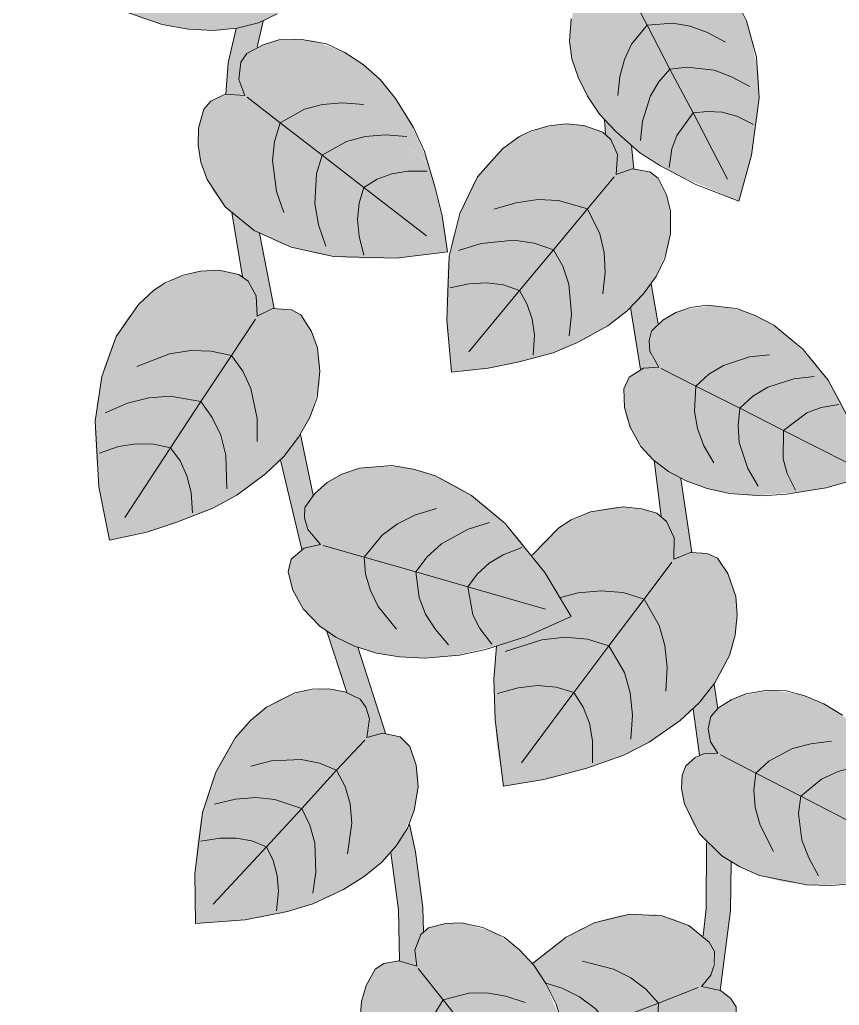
# Model space of a CAD drawing. Header units: millimetres. Extents: x -4 to 8794, y -6642 to 2653.
# Drawn here: x 2882.8 to 3084.5, y -4404.8 to -4162.3 of the extents above; entities that cross this region are included whole.
import ezdxf

# ---------------------------------------------------------------- set-up
doc = ezdxf.new("R2010")
doc.units = ezdxf.units.MM
doc.layers.add('VEG-HOJAS', color=117, linetype='Continuous', lineweight=18, true_color=0x2e5e38)
doc.layers.add('VEG-NERVIOS', color=115, linetype='Continuous', lineweight=9, true_color=0x528c5c)
doc.layers.add('VEG-RELLENO', color=253, linetype='Continuous', true_color=0x96c896)

# ---------------------------------------------------------------- blocks, each defined once
blk = doc.blocks.new('VEG_Pothos_colgante_ALZADO')
at = {"layer": 'VEG-RELLENO', "true_color": 0x87a96a}
h = blk.add_hatch(color=63, dxfattribs=at)
h.dxf.hatch_style = 1
h.paths.add_polyline_path([(-120.7, -623.3), (-131.6, -618.1), (-132.4, -615.5), (-135.4, -613), (-139, -612.3), (-136.4, -608.9), (-118.2, -617.8), (-108.7, -621.3), (-107.4, -622.5), (-107, -624.2), (-108, -626.2), (-110.2, -627)])
h.paths.add_polyline_path([(-175.4, -603), (-180.4, -604.1), (-180.3, -602.5), (-181.2, -600), (-178.3, -600.6), (-175.9, -600), (-174.5, -599.1), (-173.6, -597.1), (-165.8, -597.5), (-161.6, -598.6), (-170.2, -603.3)])
h.paths.add_polyline_path([(-204, -616.2), (-208.2, -619.4), (-210.1, -619.4), (-213, -620.3), (-215.4, -622.6), (-217, -618.8), (-207.6, -611.4), (-200.3, -606.6), (-196.8, -608.5), (-193.6, -609.4)])
h.paths.add_polyline_path([(-239.5, -650.7), (-245.6, -659), (-249.8, -656.8), (-245.8, -653.7), (-244.1, -649.9), (-244.2, -647.1), (-240.8, -642.6)])
h.paths.add_polyline_path([(-258.8, -687.9), (-261.9, -690.1), (-263, -692.3), (-263.3, -695.9), (-261.8, -699.8), (-266.5, -699.5), (-265.9, -691.8), (-263.9, -683.3), (-257.3, -681.5)])
h.paths.add_polyline_path([(-258.2, -733.7), (-254.6, -752.2), (-258.8, -754.1), (-259, -749.1), (-260.4, -746.2), (-262.4, -744.3), (-265, -728.7)])
h.paths.add_polyline_path([(-248.1, -783.2), (-245, -798.1), (-247, -801.2), (-247.1, -803.7), (-246.1, -807.2), (-243.2, -810.3), (-247.8, -811.5), (-253, -789.5)])
h.paths.add_polyline_path([(-234, -835.5), (-227.2, -856.7), (-231.8, -857.8), (-231, -854.4), (-231.7, -851.1), (-233.4, -848.3), (-236.7, -846.7), (-241.6, -831.7)])
h.paths.add_polyline_path([(-219.9, -885.6), (-218, -899.6), (-217.8, -905.5), (-220, -910.1), (-219.5, -914), (-223.7, -912.7), (-224, -900.2), (-225.9, -886.1), (-221.3, -879.1)])
h.paths.add_polyline_path([(-221.9, -948.3), (-224.5, -962.7), (-228.8, -963.6), (-227.8, -959.6), (-229.2, -954.9), (-227.1, -943.1)])
h.paths.add_polyline_path([(-228.7, -1003.6), (-230.1, -1005.7), (-230.9, -1008.6), (-230, -1013.2), (-234.3, -1012.3), (-234.7, -1000.5), (-228.8, -996.7)])
h.paths.add_polyline_path([(-220, -1055.5), (-223.9, -1058), (-224.3, -1053.5), (-226.2, -1050.2), (-220.7, -1052.9)])
h.paths.add_polyline_path([(-214.3, -1096.8), (-211.5, -1093.1), (-211.1, -1095.9), (-209.3, -1098.5), (-213.6, -1099.1)])
h = blk.add_hatch(color=63, dxfattribs=at)
h.dxf.hatch_style = 1
h.paths.add_polyline_path([(-109.2, -620), (-117.5, -611.1), (-117.2, -608.4), (-118.1, -606.2), (-120, -604.4), (-122.9, -603.6), (-121.1, -601.7), (-120.5, -600.2), (-115.3, -604.7), (-103.7, -617), (-104.6, -620)])
h.paths.add_polyline_path([(-158.7, -648.3), (-163.9, -665), (-165.7, -666.5), (-167.4, -669.4), (-167.7, -673.3), (-171.5, -671.1), (-167.4, -655.1), (-165.8, -650.5)])
h.paths.add_polyline_path([(-166.1, -717.8), (-170.4, -719.2), (-169.9, -715), (-171.2, -711.4), (-173, -709.2), (-173.3, -705.8), (-166.6, -712.2)])
h.paths.add_polyline_path([(-161.8, -746.1), (-160.1, -756), (-162, -758.6), (-162.2, -761.5), (-161.8, -763.9), (-159.9, -766.6), (-164.4, -767.2), (-166.9, -752)])
h.paths.add_polyline_path([(-154.5, -794), (-151.8, -812.2), (-156.2, -813.9), (-155.9, -809.3), (-157.5, -805.4), (-159.3, -803.3), (-161.1, -789.6)])
h.paths.add_polyline_path([(-145.4, -850.7), (-147.1, -852.6), (-147.8, -855.6), (-147.2, -858.8), (-145.4, -861.6), (-149.9, -862.1), (-151.5, -850.8), (-146.3, -844.6)])
h.paths.add_polyline_path([(-142.3, -900.1), (-144.8, -920), (-149.4, -919), (-146.9, -915.7), (-146.1, -912.1), (-146.5, -909.6), (-149, -906.6), (-148.3, -899.8), (-148.2, -883.7), (-142.1, -888.4)])
h.paths.add_polyline_path([(-150.4, -944.5), (-154.1, -957.5), (-156.1, -958.5), (-157.9, -961), (-158.7, -963.3), (-158.5, -966.7), (-162.6, -964.9), (-157.8, -948.4)])
h.paths.add_polyline_path([(-165.5, -997.5), (-170.9, -1024.8), (-175.6, -1023.9), (-173.3, -1020.9), (-172.7, -1018.8), (-172.6, -1014.4), (-174.5, -1011.1), (-169.9, -990.8)])
h.paths.add_polyline_path([(-174.7, -1049.1), (-176.6, -1062.5), (-178.9, -1064.9), (-180.1, -1068.6), (-179.5, -1073), (-183.9, -1071.6), (-181.4, -1053.5)])
h.paths.add_polyline_path([(-187.2, -1150.8), (-189.2, -1168.9), (-191.9, -1170.9), (-193.2, -1174.2), (-193.2, -1177.9), (-191.7, -1181.3), (-196.5, -1181), (-193.7, -1155.3)])
h.paths.add_polyline_path([(-192.2, -1213.8), (-191.9, -1228.5), (-196.4, -1228.5), (-195, -1225.5), (-194.9, -1222.9), (-195.6, -1219.9), (-198.2, -1217.2), (-198.1, -1208.1)])
h.paths.add_polyline_path([(-190.1, -1248.1), (-188.1, -1261.6), (-189.9, -1264.1), (-190.1, -1267.3), (-189.5, -1269.9), (-187.5, -1272.8), (-192.1, -1273.2), (-195.3, -1254)])
h.paths.add_polyline_path([(-180, -1300.7), (-174.9, -1324.1), (-179.4, -1325.2), (-178.5, -1321.7), (-178.8, -1319), (-180.1, -1316.1), (-183.1, -1314.2), (-187.1, -1296.4)])
at = {"layer": 'VEG-RELLENO', "true_color": 0x679d60}
h = blk.add_hatch(color=83, dxfattribs=at)
h.dxf.hatch_style = 1
h.paths.add_polyline_path([(-317.2, -661.8), (-309.5, -653.2), (-303.2, -647.4), (-297.5, -642.8), (-291.7, -639), (-283.5, -635.2), (-277.4, -633.3), (-271.4, -632.4), (-265.6, -632.4), (-260.4, -633.2), (-254.2, -635.8), (-249.4, -639.3), (-246.5, -642.7), (-244.2, -647.1), (-244.1, -649.9), (-246.2, -654.2), (-249.8, -656.8), (-245.4, -659.3), (-243.2, -662.7), (-242.9, -665.4), (-244.5, -670), (-246.8, -673.7), (-249.9, -676.9), (-253.8, -679.7), (-256.8, -681.3), (-261.8, -682.9), (-267.6, -683.7), (-273.6, -683.7), (-279.9, -682.8), (-286.5, -681), (-292.8, -678.5), (-299.2, -675), (-308.3, -669)])
h.paths.add_polyline_path([(-265.4, -652.8), (-273.8, -649.9), (-282.4, -648.3), (-291.1, -647.7), (-300, -648.6), (-291.6, -651.5), (-283, -653.1), (-274.3, -653.7)], flags=0)
at = {"layer": 'VEG-RELLENO', "true_color": 0x6ba263}
h = blk.add_hatch(color=83, dxfattribs=at)
h.dxf.hatch_style = 1
h.paths.add_polyline_path([(-140.2, -725.8), (-155.9, -719.1), (-166.2, -712.6), (-172, -707.2), (-175.6, -702.9), (-178.3, -698.4), (-180.4, -693.8), (-181.6, -689.3), (-181.8, -683.6), (-180.9, -678.5), (-179.4, -675.2), (-176.9, -671.9), (-174.8, -671), (-170.9, -671.2), (-167.7, -673.3), (-167.2, -668.9), (-165.2, -665.9), (-163.2, -664.7), (-158.9, -664.4), (-155.1, -665), (-147.8, -668.5), (-142.5, -673.9), (-139.8, -678.2), (-137.7, -683.1), (-135.4, -694.4), (-135.2, -698.3), (-135.2, -700.4), (-135.4, -702.4), (-135.6, -704.6), (-137.4, -716.1)])
h.paths.add_polyline_path([(-135.2, -700.3), (-140.5, -693.9), (-146.3, -688.6), (-151.9, -684.5), (-156, -682.4), (-151.6, -688.8), (-143.3, -696.9), (-135.4, -702.4)], flags=0)
at = {"layer": 'VEG-RELLENO', "true_color": 0xced696}
h = blk.add_hatch(color=71, dxfattribs=at)
h.dxf.hatch_style = 1
h.paths.add_polyline_path([(-156, -682.4), (-146.3, -688.6), (-140.5, -693.9), (-135.2, -700.3), (-135.4, -702.4), (-143.3, -696.9), (-149.1, -691.5), (-153.6, -686.3)])
at = {"layer": 'VEG-RELLENO', "true_color": 0x6ca464}
h = blk.add_hatch(color=83, dxfattribs=at)
h.dxf.hatch_style = 1
h.paths.add_polyline_path([(-211.9, -738.3), (-222.7, -739.7), (-230.9, -739.9), (-237.8, -739.7), (-244.2, -738.7), (-252.4, -736.4), (-257.8, -733.9), (-262.5, -730.8), (-266.6, -727.2), (-269.6, -723.3), (-272.2, -717.6), (-273.3, -712), (-273.2, -707.8), (-271.9, -703.2), (-270.2, -701.2), (-266, -699.4), (-261.8, -699.8), (-263.3, -695.3), (-262.8, -691.6), (-261.3, -689.5), (-257.3, -687.3), (-253.4, -686.1), (-249.3, -685.9), (-244.8, -686.3), (-237.2, -689.2), (-232.7, -692.2), (-228.5, -695.9), (-224.7, -700.5), (-221.3, -705.8), (-216.7, -716.3), (-223.2, -711.4), (-230.4, -707.5), (-237.9, -704.5), (-246.1, -702.7), (-239.5, -707.8), (-232.3, -711.6), (-224.7, -714.7), (-216.7, -716.4), (-213.5, -727.8)])
at = {"layer": 'VEG-RELLENO', "true_color": 0xced696}
h = blk.add_hatch(color=71, dxfattribs=at)
h.dxf.hatch_style = 1
h.paths.add_polyline_path([(-246.1, -702.7), (-237.9, -704.5), (-230.4, -707.5), (-223.2, -711.4), (-216.7, -716.4), (-224.7, -714.7), (-232.3, -711.6), (-239.5, -707.8)])
at = {"layer": 'VEG-RELLENO', "true_color": 0x6aa162}
h = blk.add_hatch(color=83, dxfattribs=at)
h.dxf.hatch_style = 1
h.paths.add_polyline_path([(-210.9, -767.9), (-212.1, -756.8), (-212.1, -748.5), (-211.8, -741.5), (-210.7, -735), (-208.1, -726.8), (-205.5, -721.4), (-202.2, -716.8), (-198.4, -712.9), (-194.4, -710), (-188.5, -707.6), (-182.7, -706.8), (-178.4, -707.2), (-173.7, -708.8), (-171.7, -710.6), (-169.9, -715), (-170.4, -719.2), (-165.9, -717.8), (-162.1, -718.6), (-160.1, -720.1), (-158, -724.2), (-157, -728.2), (-156.9, -732.3), (-157.5, -736.8), (-160.6, -744.3), (-163.8, -748.7), (-167.7, -752.8), (-172.5, -756.5), (-178, -759.7), (-183.8, -762.3), (-190.3, -764.4), (-200.3, -766.7)])
h.paths.add_polyline_path([(-178, -731.5), (-183.4, -737.9), (-187.7, -744.9), (-191.1, -752.3), (-193.3, -760.4), (-187.9, -754), (-183.6, -747), (-180.2, -739.6)], flags=0)
at = {"layer": 'VEG-RELLENO', "true_color": 0xced696}
h = blk.add_hatch(color=71, dxfattribs=at)
h.dxf.hatch_style = 1
h.paths.add_polyline_path([(-178, -731.5), (-180.2, -739.6), (-183.6, -747), (-187.9, -754), (-193.3, -760.4), (-191.1, -752.3), (-187.7, -744.9), (-183.4, -737.9)])
at = {"layer": 'VEG-RELLENO', "true_color": 0x679d60}
h = blk.add_hatch(color=83, dxfattribs=at)
h.dxf.hatch_style = 1
h.paths.add_polyline_path([(-295.1, -809.2), (-297.4, -798), (-298.3, -789.5), (-298.7, -782.3), (-298.2, -775.5), (-296.4, -766.7), (-294.3, -760.9), (-291.5, -755.7), (-288, -751.2), (-284.2, -747.7), (-278.4, -744.6), (-272.7, -743), (-268.2, -742.8), (-263.3, -743.8), (-261, -745.5), (-258.7, -749.7), (-258.8, -754.1), (-254.3, -752.2), (-250.3, -752.5), (-248, -753.8), (-245.4, -757.9), (-243.9, -761.9), (-243.3, -766.1), (-243.4, -770.9), (-245.8, -779), (-248.6, -783.9), (-252.2, -788.6), (-256.7, -792.9), (-261.9, -796.9), (-267.6, -800.3), (-274.1, -803.2), (-284.2, -806.7)])
h.paths.add_polyline_path([(-273.5, -762.4), (-277.3, -770.2), (-279.8, -778.3), (-281.4, -786.7), (-281.6, -795.4), (-277.7, -787.6), (-275.2, -779.4), (-273.7, -771.1)], flags=0)
h = blk.add_hatch(color=83, dxfattribs=at)
h.dxf.hatch_style = 1
h.paths.add_polyline_path([(-107.6, -793.1), (-117.1, -795.9), (-124.3, -797.3), (-136.6, -798.2), (-144.4, -797.3), (-149.7, -796), (-154.6, -794), (-158.9, -791.4), (-162.4, -788.4), (-165.8, -783.8), (-167.9, -779.1), (-168.6, -775.4), (-168.3, -771.1), (-167.2, -769.1), (-163.7, -766.9), (-159.9, -766.6), (-162.1, -762.8), (-162.2, -759.3), (-161.2, -757.2), (-157.9, -754.4), (-154.6, -752.7), (-146.7, -751.4), (-139.3, -752.7), (-134.6, -754.6), (-130.1, -757.3), (-121.8, -765.1), (-118.2, -769.8), (-115.1, -775.2), (-110.9, -783.8)])
h.paths.add_polyline_path([(-151.3, -779.1), (-146, -784.6), (-139.9, -789.2), (-133.4, -793), (-126.1, -795.8), (-131.5, -790.2), (-137.6, -785.7), (-144.1, -781.8)], flags=0)
at = {"layer": 'VEG-RELLENO', "true_color": 0xced696}
h = blk.add_hatch(color=71, dxfattribs=at)
h.dxf.hatch_style = 1
h.paths.add_polyline_path([(-273.5, -762.4), (-273.7, -771.1), (-275.2, -779.4), (-277.7, -787.6), (-281.6, -795.4), (-281.4, -786.7), (-279.8, -778.3), (-277.3, -770.2)])
h = blk.add_hatch(color=71, dxfattribs=at)
h.dxf.hatch_style = 1
h.paths.add_polyline_path([(-151.3, -779.1), (-144.1, -781.8), (-137.6, -785.7), (-131.5, -790.2), (-126.1, -795.8), (-133.4, -793), (-139.9, -789.2), (-146, -784.6)])
at = {"layer": 'VEG-RELLENO', "true_color": 0x689d60}
h = blk.add_hatch(color=83, dxfattribs=at)
h.dxf.hatch_style = 1
h.paths.add_polyline_path([(-181.5, -828), (-190.9, -832.3), (-198.3, -834.8), (-211.1, -837.8), (-219.6, -838.2), (-225.6, -837.7), (-231.2, -836.5), (-236.4, -834.6), (-240.8, -832.3), (-245.5, -828.3), (-248.8, -823.9), (-250.4, -820.3), (-251.1, -816.1), (-250.4, -813.9), (-247.2, -811.2), (-243.2, -810.3), (-246.3, -806.6), (-247.2, -802.9), (-246.6, -800.4), (-243.6, -796.7), (-240.3, -794.2), (-236.5, -792.4), (-232.1, -791.2), (-223.9, -791), (-218.5, -792.1), (-213.1, -794.1), (-207.8, -797), (-202.5, -800.8), (-194.6, -808.5), (-187, -818.7)])
h.paths.add_polyline_path([(-227.1, -806.7), (-220.9, -812.6), (-214, -817.2), (-206.7, -821.1), (-198.7, -823.8), (-204.8, -817.9), (-211.7, -813.3), (-219, -809.4)], flags=0)
at = {"layer": 'VEG-RELLENO', "true_color": 0x63965c}
h = blk.add_hatch(color=83, dxfattribs=at)
h.dxf.hatch_style = 1
h.paths.add_polyline_path([(-198.1, -869.7), (-199.8, -859.5), (-200.4, -851), (-200.4, -840.8), (-199.9, -835.3), (-190.9, -832.3), (-181.5, -828), (-186, -820.1), (-191.1, -812.9), (-187.3, -808.6), (-183, -805.1), (-176.7, -802.2), (-170.4, -801), (-165.7, -801.2), (-160.4, -802.6), (-158, -804.6), (-155.9, -809.3), (-156.2, -813.9), (-151.3, -812.2), (-147.1, -812.7), (-144.8, -814.3), (-142.3, -818.7), (-141, -823.1), (-140.6, -827.6), (-141.1, -832.6), (-141.9, -836), (-144.1, -841), (-147.3, -846), (-151.4, -850.7), (-156.5, -855), (-162.3, -858.9), (-168.5, -862.1), (-175.6, -864.7), (-186.4, -867.8)])
h.paths.add_polyline_path([(-162.7, -828.8), (-171.3, -832.1), (-179, -836.7), (-186.2, -842.2), (-192.6, -848.8), (-184, -845.5), (-176.2, -840.9), (-169, -835.5)], flags=0)
at = {"layer": 'VEG-RELLENO', "true_color": 0xced696}
h = blk.add_hatch(color=71, dxfattribs=at)
h.dxf.hatch_style = 1
h.paths.add_polyline_path([(-227.1, -806.7), (-219, -809.4), (-211.7, -813.3), (-204.8, -817.9), (-198.7, -823.8), (-206.7, -821.1), (-214, -817.2), (-220.9, -812.6)])
h = blk.add_hatch(color=71, dxfattribs=at)
h.dxf.hatch_style = 1
h.paths.add_polyline_path([(-162.7, -828.8), (-169, -835.5), (-176.2, -840.9), (-184, -845.5), (-192.6, -848.8), (-186.2, -842.2), (-179, -836.7), (-171.3, -832.1)])
at = {"layer": 'VEG-RELLENO', "true_color": 0x6da565}
h = blk.add_hatch(color=83, dxfattribs=at)
h.dxf.hatch_style = 1
h.paths.add_polyline_path([(-273.9, -903.5), (-274.2, -892.9), (-273.6, -885), (-272.7, -878.4), (-271.1, -872.2), (-268.1, -864.4), (-265.2, -859.3), (-261.7, -854.9), (-257.8, -851.3), (-253.8, -848.6), (-248, -846.4), (-242.5, -845.8), (-238.5, -846.2), (-234.1, -847.8), (-232.3, -849.6), (-231, -853.8), (-231.8, -857.8), (-227.3, -856.7), (-223.6, -857.6), (-221.7, -859.2), (-219.9, -863.3), (-219.1, -867.3), (-219.2, -871.3), (-220.1, -875.7), (-223.5, -882.9), (-226.8, -887.1), (-230.9, -890.9), (-235.7, -894.2), (-241.2, -897.1), (-247, -899.4), (-253.5, -901.1), (-263.4, -902.8)])
h.paths.add_polyline_path([(-247, -862.9), (-253.8, -867.5), (-259.7, -873), (-264.8, -879.2), (-269, -886.2), (-262.2, -881.6), (-256.4, -876.1), (-251.2, -870)], flags=0)
at = {"layer": 'VEG-RELLENO', "true_color": 0x64985d}
h = blk.add_hatch(color=83, dxfattribs=at)
h.dxf.hatch_style = 1
h.paths.add_polyline_path([(-91.9, -889.3), (-101.6, -892.1), (-109, -893.4), (-121.6, -894.2), (-129.6, -893.2), (-135.1, -891.7), (-140, -889.6), (-144.4, -886.9), (-148, -883.8), (-151.5, -879.1), (-153.6, -874.2), (-154.3, -870.4), (-154, -866.1), (-152.8, -864.1), (-149.3, -861.9), (-145.4, -861.6), (-147.6, -857.7), (-147.6, -854.1), (-146.6, -851.9), (-143.2, -849.1), (-139.7, -847.4), (-131.6, -846.1), (-124, -847.5), (-119.3, -849.5), (-114.7, -852.3), (-106.2, -860.4), (-100.4, -869), (-96.2, -877.4), (-95, -886.7), (-92.9, -886.4)])
h.paths.add_polyline_path([(-136.1, -873.5), (-128.9, -876.9), (-121.4, -878.9), (-113.7, -880.1), (-105.8, -880.1), (-113, -876.8), (-120.5, -874.7), (-128.2, -873.5)], flags=0)
at = {"layer": 'VEG-RELLENO', "true_color": 0xced696}
h = blk.add_hatch(color=71, dxfattribs=at)
h.dxf.hatch_style = 1
h.paths.add_polyline_path([(-247, -862.9), (-251.2, -870), (-256.4, -876.1), (-262.2, -881.6), (-269, -886.2), (-264.8, -879.2), (-259.7, -873), (-253.8, -867.5)])
h = blk.add_hatch(color=71, dxfattribs=at)
h.dxf.hatch_style = 1
h.paths.add_polyline_path([(-136.1, -873.5), (-128.2, -873.5), (-120.5, -874.7), (-113, -876.8), (-105.8, -880.1), (-113.7, -880.1), (-121.4, -878.9), (-128.9, -876.9)])
at = {"layer": 'VEG-RELLENO', "true_color": 0x61945b}
h = blk.add_hatch(color=83, dxfattribs=at)
h.dxf.hatch_style = 1
h.paths.add_polyline_path([(-187.8, -910.6), (-179.3, -904.9), (-174, -902.7), (-168.7, -901.4), (-160.7, -901.3), (-156.3, -902.4), (-152.5, -904), (-148.3, -907.2), (-146.2, -910.4), (-146.9, -915.7), (-149.4, -919), (-144.7, -920), (-142.3, -921.9), (-140.9, -924), (-140.9, -929.6), (-143.2, -936.2), (-145.7, -939.9), (-149.1, -943.4), (-153.3, -946.3), (-158.3, -948.7), (-167.8, -951), (-174.2, -951.4), (-181.3, -951.1), (-181.4, -942), (-171.2, -937.1), (-164.9, -933), (-161.1, -929.6), (-169.4, -931.7), (-181.7, -937.5), (-182.8, -931.1), (-185.2, -923.4), (-187.7, -918.3), (-191, -913.4)])
at = {"layer": 'VEG-RELLENO', "true_color": 0x62955b}
h = blk.add_hatch(color=83, dxfattribs=at)
h.dxf.hatch_style = 1
h.paths.add_polyline_path([(-182.2, -961.5), (-192.6, -960.3), (-200.2, -958.5), (-206.5, -956.7), (-212.3, -954.3), (-219.3, -950.2), (-223.8, -946.6), (-227.4, -942.7), (-230.3, -938.3), (-232.3, -934), (-233.4, -928.1), (-233.1, -922.7), (-231.9, -918.8), (-229.7, -914.8), (-227.6, -913.4), (-223.3, -912.7), (-219.5, -914), (-219.9, -909.5), (-218.5, -906.2), (-216.6, -904.6), (-212.4, -903.5), (-208.5, -903.4), (-200.5, -905.6), (-194.2, -910), (-190.7, -913.8), (-187.7, -918.3), (-183.3, -929.2), (-182, -935.1), (-181.4, -941.6), (-181.3, -951.4)])
h.paths.add_polyline_path([(-218.4, -930.5), (-214.6, -937.5), (-209.8, -943.7), (-204.4, -949.3), (-198, -954), (-201.8, -947), (-206.5, -940.8), (-211.9, -935.2)], flags=0)
at = {"layer": 'VEG-HOJAS'}
for points in [[(-253.8, -679.7), (-258.4, -681.9), (-263.7, -683.2), (-269.6, -683.8), (-275.7, -683.5), (-282.1, -682.3), (-290.7, -679.4)], [(-140.7, -676.7), (-138.3, -681.4), (-135.9, -690.4), (-135.2, -700.4), (-137.1, -714.5), (-140.2, -725.8), (-150.8, -721.7), (-159.5, -717.1), (-164.7, -713.8), (-170.6, -708.6), (-174.5, -704.4), (-177.5, -700), (-179.8, -695.3), (-181.3, -690.8), (-181.9, -686.4), (-181.5, -680.9)], [(-266.5, -699.5), (-265.9, -691.8), (-263.9, -683.3)], [(-257.3, -681.5), (-258.8, -687.9)], [(-173, -709.2), (-173.3, -705.8)], [(-166.6, -712.2), (-166.1, -717.8)], [(-262.4, -744.3), (-265, -728.7)], [(-258.2, -733.7), (-254.6, -752.2)], [(-161.8, -746.1), (-160.1, -756)], [(-107.6, -793.1), (-118.7, -796.3), (-128.5, -797.9), (-134.6, -798.3), (-142.5, -797.7), (-148, -796.5), (-153, -794.7), (-157.5, -792.3), (-161.3, -789.4), (-164.3, -786.2), (-167, -781.4), (-168.4, -776.6), (-168.5, -772), (-167.2, -769.1), (-163.7, -766.9), (-159.9, -766.6), (-162.1, -762.8), (-162.3, -760.1), (-161.7, -757.8), (-158.9, -755.1), (-155.7, -753.2), (-152.1, -752), (-148.1, -751.4), (-140.8, -752.2), (-136.2, -753.9), (-131.6, -756.3), (-124.5, -762.2), (-118.2, -769.8), (-111.6, -782.3)], [(-164.4, -767.2), (-166.9, -752)], [(-248.1, -783.2), (-245, -798.1)], [(-247.8, -811.5), (-253, -789.5)], [(-159.3, -803.3), (-161.1, -789.6)], [(-154.5, -794), (-151.8, -812.2)], [(-191.1, -812.9), (-184.5, -806.2), (-181.5, -804.2), (-176.7, -802.2), (-168.8, -801), (-164.1, -801.5), (-160.4, -802.6), (-158, -804.6), (-156.1, -808.6), (-156.2, -813.9), (-152, -812.2), (-148, -812.5), (-145.5, -813.6), (-142.9, -817.4), (-141, -823.1), (-140.6, -827.6), (-141.1, -832.6), (-142.5, -837.6), (-146.1, -844.3), (-150, -849.2), (-154.7, -853.6), (-162.3, -858.9), (-168.5, -862.1), (-177.9, -865.4), (-188.2, -868.1), (-198.1, -869.7), (-200.2, -853.4), (-200.5, -843.4), (-199.9, -835.3)], [(-236.7, -846.7), (-241.6, -831.7)], [(-234, -835.5), (-227.2, -856.7)], [(-111.2, -893.7), (-117.6, -894.2), (-123.6, -894), (-135.1, -891.7), (-140, -889.6), (-144.4, -886.9), (-149.9, -881.5), (-153.6, -874.2), (-154.3, -870.4), (-154.2, -867), (-153.3, -864.7), (-151, -862.7), (-148.7, -861.7), (-145.4, -861.6), (-147.2, -858.8), (-147.8, -855.6), (-147.1, -852.6), (-145.2, -850.5), (-142.1, -848.5), (-138.5, -847), (-133.1, -846.1), (-128.6, -846.3), (-124, -847.5), (-119.3, -849.5), (-114.7, -852.3)], [(-146.3, -844.6), (-145.4, -850.7)], [(-149.9, -862.1), (-151.5, -850.8)], [(-221.3, -879.1), (-219.8, -885.9), (-218, -899.6), (-217.8, -905.5)], [(-149, -906.6), (-148.3, -899.8), (-148.2, -883.7)], [(-223.7, -912.7), (-224, -900.2), (-225.9, -886.1)], [(-142.1, -888.4), (-142.3, -900.3), (-144.8, -920)], [(-191, -913.4), (-182.7, -906.9), (-175.8, -903.4), (-167.1, -901.2), (-159.1, -901.6), (-152.5, -904), (-147.5, -908.1), (-146.2, -910.4), (-146.3, -913.7), (-147.1, -916.2), (-149.4, -919), (-144.7, -920), (-142.3, -921.9), (-140.9, -924), (-140.9, -929.6), (-142.6, -935), (-146.8, -941.2), (-151.8, -945.4), (-158.3, -948.7), (-165.8, -950.7), (-174.2, -951.4), (-181.3, -951.1)], [(-233.4, -926.7), (-233.1, -922.7), (-231.9, -918.8), (-229.7, -914.8), (-227.6, -913.4), (-223.9, -912.7), (-219.5, -914), (-220, -910.1), (-218.5, -906.2), (-216.6, -904.6), (-212.4, -903.5), (-208.5, -903.4), (-203.2, -904.5), (-197.9, -907), (-194.2, -910), (-190.7, -913.8), (-187.7, -918.3), (-185.2, -923.4), (-182.8, -931.1)]]:
    blk.add_lwpolyline(points, dxfattribs=at)
for points in [[(-211.9, -738.3), (-224.5, -739.8), (-240, -739.4), (-250.4, -737.1), (-259.5, -733), (-266.6, -727.2), (-271.1, -720.5), (-272.6, -716.2), (-273.3, -712), (-273.2, -707.8), (-271.9, -703.2), (-270.2, -701.2), (-266.6, -699.5), (-261.8, -699.8), (-263.3, -695.9), (-262.8, -691.6), (-261.3, -689.5), (-257.3, -687.3), (-253.4, -686.1), (-247.8, -686), (-241.7, -687.1), (-237.2, -689.2), (-232.7, -692.2), (-228.5, -695.9), (-224.7, -700.5), (-220.3, -707.7), (-217.6, -713.6), (-215, -722.2), (-213.2, -729.4)], [(-210.9, -767.9), (-212.1, -755), (-211.5, -739.3), (-208.9, -728.8), (-204.5, -719.8), (-198.4, -712.9), (-194.4, -710), (-191.5, -708.6), (-187, -707.3), (-182.7, -706.8), (-178.4, -707.2), (-173.7, -708.8), (-171.7, -710.6), (-170.1, -714.3), (-170.4, -719.2), (-166.5, -717.8), (-162.1, -718.6), (-160.1, -720.1), (-158, -724.2), (-157, -728.2), (-157, -733.8), (-158.4, -739.9), (-160.6, -744.3), (-163.8, -748.7), (-167.7, -752.8), (-172.5, -756.5), (-179.9, -760.6), (-185.9, -763.1), (-194.6, -765.4), (-201.9, -766.9)], [(-295.1, -809.2), (-297.7, -796.1), (-298.6, -779.9), (-297, -768.9), (-293.5, -759.1), (-288, -751.2), (-284.2, -747.7), (-281.4, -745.9), (-277, -744), (-272.7, -743), (-268.2, -742.8), (-263.3, -743.8), (-261, -745.5), (-259, -749.1), (-258.8, -754.1), (-254.9, -752.2), (-250.3, -752.5), (-248, -753.8), (-245.4, -757.9), (-243.9, -761.9), (-243.3, -767.7), (-244, -774.1), (-245.8, -779), (-248.6, -783.9), (-252.2, -788.6), (-256.7, -792.9), (-263.8, -798.1), (-269.7, -801.3), (-278.5, -804.8), (-285.9, -807.2)], [(-181.5, -828), (-192.5, -832.9), (-202.6, -836.1), (-209, -837.5), (-217.5, -838.2), (-223.7, -837.9), (-229.4, -837), (-234.8, -835.3), (-239.4, -833.1), (-243.3, -830.4), (-247.4, -826.1), (-250, -821.5), (-251.1, -817), (-250.4, -813.9), (-247.2, -811.2), (-243.2, -810.3), (-246.3, -806.6), (-247.1, -803.7), (-247, -801.2), (-244.6, -797.7), (-241.5, -795), (-237.9, -793), (-233.6, -791.5), (-225.6, -790.8), (-220.3, -791.7), (-214.9, -793.4), (-206, -798.2), (-197.7, -805.1), (-188, -817.2)], [(-273.9, -903.5), (-274.1, -891.2), (-272.2, -876.2), (-268.9, -866.3), (-264.1, -857.8), (-260.4, -853.6), (-256.5, -850.3), (-249.5, -846.8), (-245.2, -845.9), (-241.1, -845.8), (-237.2, -846.5), (-233.4, -848.3), (-232, -850.3), (-231.1, -853.2), (-231.8, -857.8), (-227.9, -856.7), (-223.6, -857.6), (-221.2, -860), (-219.6, -864.6), (-219.1, -869.9), (-220.1, -875.7), (-221.8, -880.1), (-224.5, -884.3), (-228.1, -888.4), (-232.4, -892), (-237.5, -895.2), (-245.1, -898.7), (-251.3, -900.6), (-261.7, -902.6)]]:
    blk.add_lwpolyline(points, close=True, dxfattribs=at)
at = {"layer": 'VEG-NERVIOS'}
for points in [[(-167.3, -673.9), (-162.8, -682.5)], [(-162.8, -682.5), (-166.6, -687.2), (-168.4, -690.9), (-169.5, -695.1), (-170, -699.8)], [(-162.8, -682.5), (-156.5, -682), (-152.2, -682.7), (-147.9, -684.3), (-143.5, -686.7)], [(-162.8, -682.5), (-157.2, -693.3)], [(-157.2, -693.3), (-159.9, -696.4), (-162, -699.9), (-163.9, -706.1), (-164.4, -710.9)], [(-157.2, -693.3), (-152.9, -692.8), (-146.3, -693.6), (-142, -695.2), (-137.5, -697.6)], [(-157.2, -693.3), (-151.5, -704.1)], [(-261.2, -700.2), (-253.1, -706.5)], [(-253.1, -706.5), (-247.1, -703.2), (-242.7, -702), (-237.8, -701.6), (-232.5, -702)], [(-151.5, -704.1), (-155.5, -709.6), (-156.7, -712.9), (-157.4, -717.5)], [(-151.5, -704.1), (-147.9, -703.7), (-144.3, -703.9), (-140.7, -704.9), (-136.6, -706.9)], [(-151.5, -704.1), (-143, -720.4)], [(-253.1, -706.5), (-254.5, -711.1), (-255, -715.8), (-254, -723.4), (-252.2, -728.6)], [(-253.1, -706.5), (-242.8, -714.5)], [(-242.8, -714.5), (-236.8, -711.1), (-232.2, -709.9), (-227.3, -709.5), (-221.9, -709.9)], [(-242.8, -714.5), (-244.2, -719.1), (-244.6, -726.4), (-243.7, -731.6), (-241.9, -736.9)], [(-242.8, -714.5), (-232.5, -722.4)], [(-232.5, -722.4), (-229.2, -720.4), (-225.6, -719.1), (-221.7, -718.4), (-216.9, -718.4)], [(-170.9, -719.8), (-177.5, -727.7)], [(-232.5, -722.4), (-233.7, -726.3), (-234.1, -730.3), (-233.7, -734.4), (-232.5, -739.1)], [(-232.5, -722.4), (-217.1, -734.3)], [(-177.5, -727.7), (-184.6, -725.6), (-189.7, -725.4), (-195, -726.2), (-200.5, -727.8)], [(-177.5, -727.7), (-185.8, -737.8)], [(-177.5, -727.7), (-174.4, -733.8), (-173.4, -738.4), (-173.1, -743.3), (-173.7, -748.6)], [(-185.8, -737.8), (-190.6, -736.1), (-195.6, -735.4), (-203.6, -736.2), (-209.2, -737.9)], [(-185.8, -737.8), (-194.2, -747.8)], [(-185.8, -737.8), (-183.5, -741.8), (-182.1, -746.2), (-181.4, -753.6), (-182, -758.9)], [(-194.2, -747.8), (-198.1, -746.4), (-202.3, -745.9), (-206.7, -746.1), (-211.3, -747.1)], [(-194.2, -747.8), (-206.7, -762.9)], [(-194.2, -747.8), (-192.3, -751.2), (-191.1, -754.8), (-190.5, -758.8), (-190.8, -763.7)], [(-259.2, -754.8), (-265.1, -763.8)], [(-265.1, -763.8), (-270.1, -762.7), (-275.1, -762.5), (-280.3, -763.4), (-288.4, -766.5)], [(-265.1, -763.8), (-272.6, -775.1)], [(-265.1, -763.8), (-262.3, -767.6), (-260.3, -771.9), (-258.8, -779.3), (-258.8, -784.9)], [(-150.8, -771.3), (-147.6, -768.4), (-144, -766.2), (-137.6, -764.1), (-132.7, -763.6)], [(-159.3, -767), (-150.8, -771.3)], [(-140, -776.7), (-136.8, -773.8), (-133.1, -771.6), (-126.7, -769.5), (-121.7, -768.9)], [(-150.8, -771.3), (-151.1, -777.5), (-150.4, -781.7), (-148.8, -786), (-146.4, -790.2)], [(-150.8, -771.3), (-140, -776.7)], [(-272.6, -775.1), (-280.2, -773.8), (-285.4, -774.2), (-290.7, -775.5), (-296.2, -777.9)], [(-272.6, -775.1), (-280.1, -786.5)], [(-272.6, -775.1), (-269.8, -779), (-267.7, -783.4), (-266.5, -788.3), (-266.2, -796.6)], [(-129.2, -782.2), (-123.5, -777.9), (-120, -776.6), (-115.6, -775.8)], [(-140, -776.7), (-140.4, -781), (-140.1, -785.2), (-138, -791.6), (-135.5, -795.9)], [(-140, -776.7), (-129.2, -782.2)], [(-129.2, -782.2), (-129.3, -789.2), (-128.3, -792.8), (-126.3, -796.9)], [(-129.2, -782.2), (-113, -790.4)], [(-280.1, -786.5), (-284.2, -785.6), (-288.5, -785.5), (-292.9, -786.2), (-297.6, -787.8)], [(-280.1, -786.5), (-291.3, -803.6)], [(-280.1, -786.5), (-277.7, -789.7), (-276.1, -793.4), (-275, -797.5), (-274.7, -802.5)], [(-232.4, -813.4), (-228, -808), (-224.2, -805.2), (-219.8, -803), (-214.6, -801.4)], [(-219.7, -817), (-216.9, -813.3), (-213.4, -810.1), (-206.8, -806.5), (-201.6, -804.9)], [(-242.5, -810.5), (-232.4, -813.4)], [(-206.9, -820.7), (-204.6, -817.6), (-201.7, -814.9), (-198.2, -812.8), (-193.6, -811)], [(-232.4, -813.4), (-232.1, -817.6), (-230.9, -821.6), (-229, -825.5), (-224.5, -831.1)], [(-232.4, -813.4), (-219.7, -817)], [(-156.7, -814.6), (-163.5, -823.7)], [(-219.7, -817), (-218.9, -823.3), (-217.3, -827.4), (-214.9, -831.2), (-211.7, -835)], [(-219.7, -817), (-206.9, -820.7)], [(-206.9, -820.7), (-205.7, -827.6), (-204, -830.9), (-201, -834.8)], [(-206.9, -820.7), (-187.8, -826.2)], [(-163.5, -823.7), (-168.7, -822.1), (-174.2, -821.7), (-179.8, -822.2), (-184.1, -823.3)], [(-163.5, -823.7), (-172.2, -835.2)], [(-163.5, -823.7), (-159.8, -830.2), (-158.4, -835.1), (-157.9, -840.5), (-158.2, -846.4)], [(-172.2, -835.2), (-177.5, -833.6), (-183, -833.1), (-188.7, -833.7), (-197.7, -836.6)], [(-172.2, -835.2), (-180.8, -846.7)], [(-172.2, -835.2), (-168.4, -841.8), (-167, -846.8), (-166.4, -852.3), (-166.8, -858.2)], [(-180.8, -846.7), (-185.2, -845.4), (-189.8, -845), (-194.5, -845.5), (-199.6, -846.9)], [(-180.8, -846.7), (-193.7, -864)], [(-180.8, -846.7), (-178.5, -850.3), (-177, -854.2), (-176.2, -858.6), (-176.2, -864)], [(-232.3, -858.4), (-239.2, -865.8)], [(-136, -866.5), (-132.8, -863.6), (-127, -860.5), (-122.5, -859.3), (-117.4, -858.7)], [(-239.2, -865.8), (-243.4, -864.1), (-247.9, -863.2), (-255.2, -863.5), (-260.3, -864.8)], [(-144.7, -862), (-136, -866.5)], [(-125, -872.2), (-119.9, -868), (-115.8, -866.1), (-111.2, -864.9), (-106.1, -864.3)], [(-239.2, -865.8), (-247.8, -875.2)], [(-239.2, -865.8), (-237.1, -869.8), (-235.9, -874.1), (-235.5, -878.8), (-236.5, -886.4)], [(-136, -866.5), (-136.5, -870.7), (-136.2, -875), (-135, -879.3), (-131.7, -885.8)], [(-136, -866.5), (-125, -872.2)], [(-247.8, -875.2), (-254.4, -873), (-259.1, -872.5), (-264.1, -872.9), (-269.3, -874.2)], [(-125, -872.2), (-125.5, -876.5), (-124.7, -883), (-123, -887.4), (-120.6, -891.8)], [(-125, -872.2), (-113.9, -877.9)], [(-247.8, -875.2), (-256.5, -884.7)], [(-247.8, -875.2), (-245.8, -879.3), (-244.6, -883.7), (-244.3, -890.9), (-245.1, -896.1)], [(-256.5, -884.7), (-260.1, -883.2), (-263.9, -882.5), (-267.9, -882.5), (-272.6, -883.3)], [(-256.5, -884.7), (-269.6, -898.8)], [(-256.5, -884.7), (-254.8, -888), (-253.8, -891.7), (-253.5, -895.6), (-254, -900.4)], [(-160, -923.1), (-163.1, -919.7), (-166.8, -916.9), (-171.1, -914.8), (-178.7, -912.8)], [(-219.1, -914.6), (-213, -922.3)], [(-172.5, -927.9), (-175.6, -924.4), (-179.4, -921.6), (-183.7, -919.4), (-187.7, -918.2)], [(-213, -922.3), (-206.7, -920.7), (-202.3, -920.6), (-197.6, -921.4), (-192.8, -923)], [(-150.2, -919.3), (-160, -923.1)], [(-213, -922.3), (-215.4, -926.2), (-216.9, -930.5), (-217.7, -935.2), (-217.3, -943)], [(-213, -922.3), (-205.3, -932.1)], [(-160, -923.1), (-172.5, -927.9)], [(-160, -923.1), (-160.3, -930.1), (-161.7, -934.6), (-163.9, -939.1), (-167.1, -943.6)]]:
    blk.add_lwpolyline(points, dxfattribs=at)

msp = doc.modelspace()

# ---------------------------------------------------------------- block references
msp.add_blockref('VEG_Pothos_colgante_ALZADO', (3200, -3481.12))

doc.saveas('drawing.dxf')
